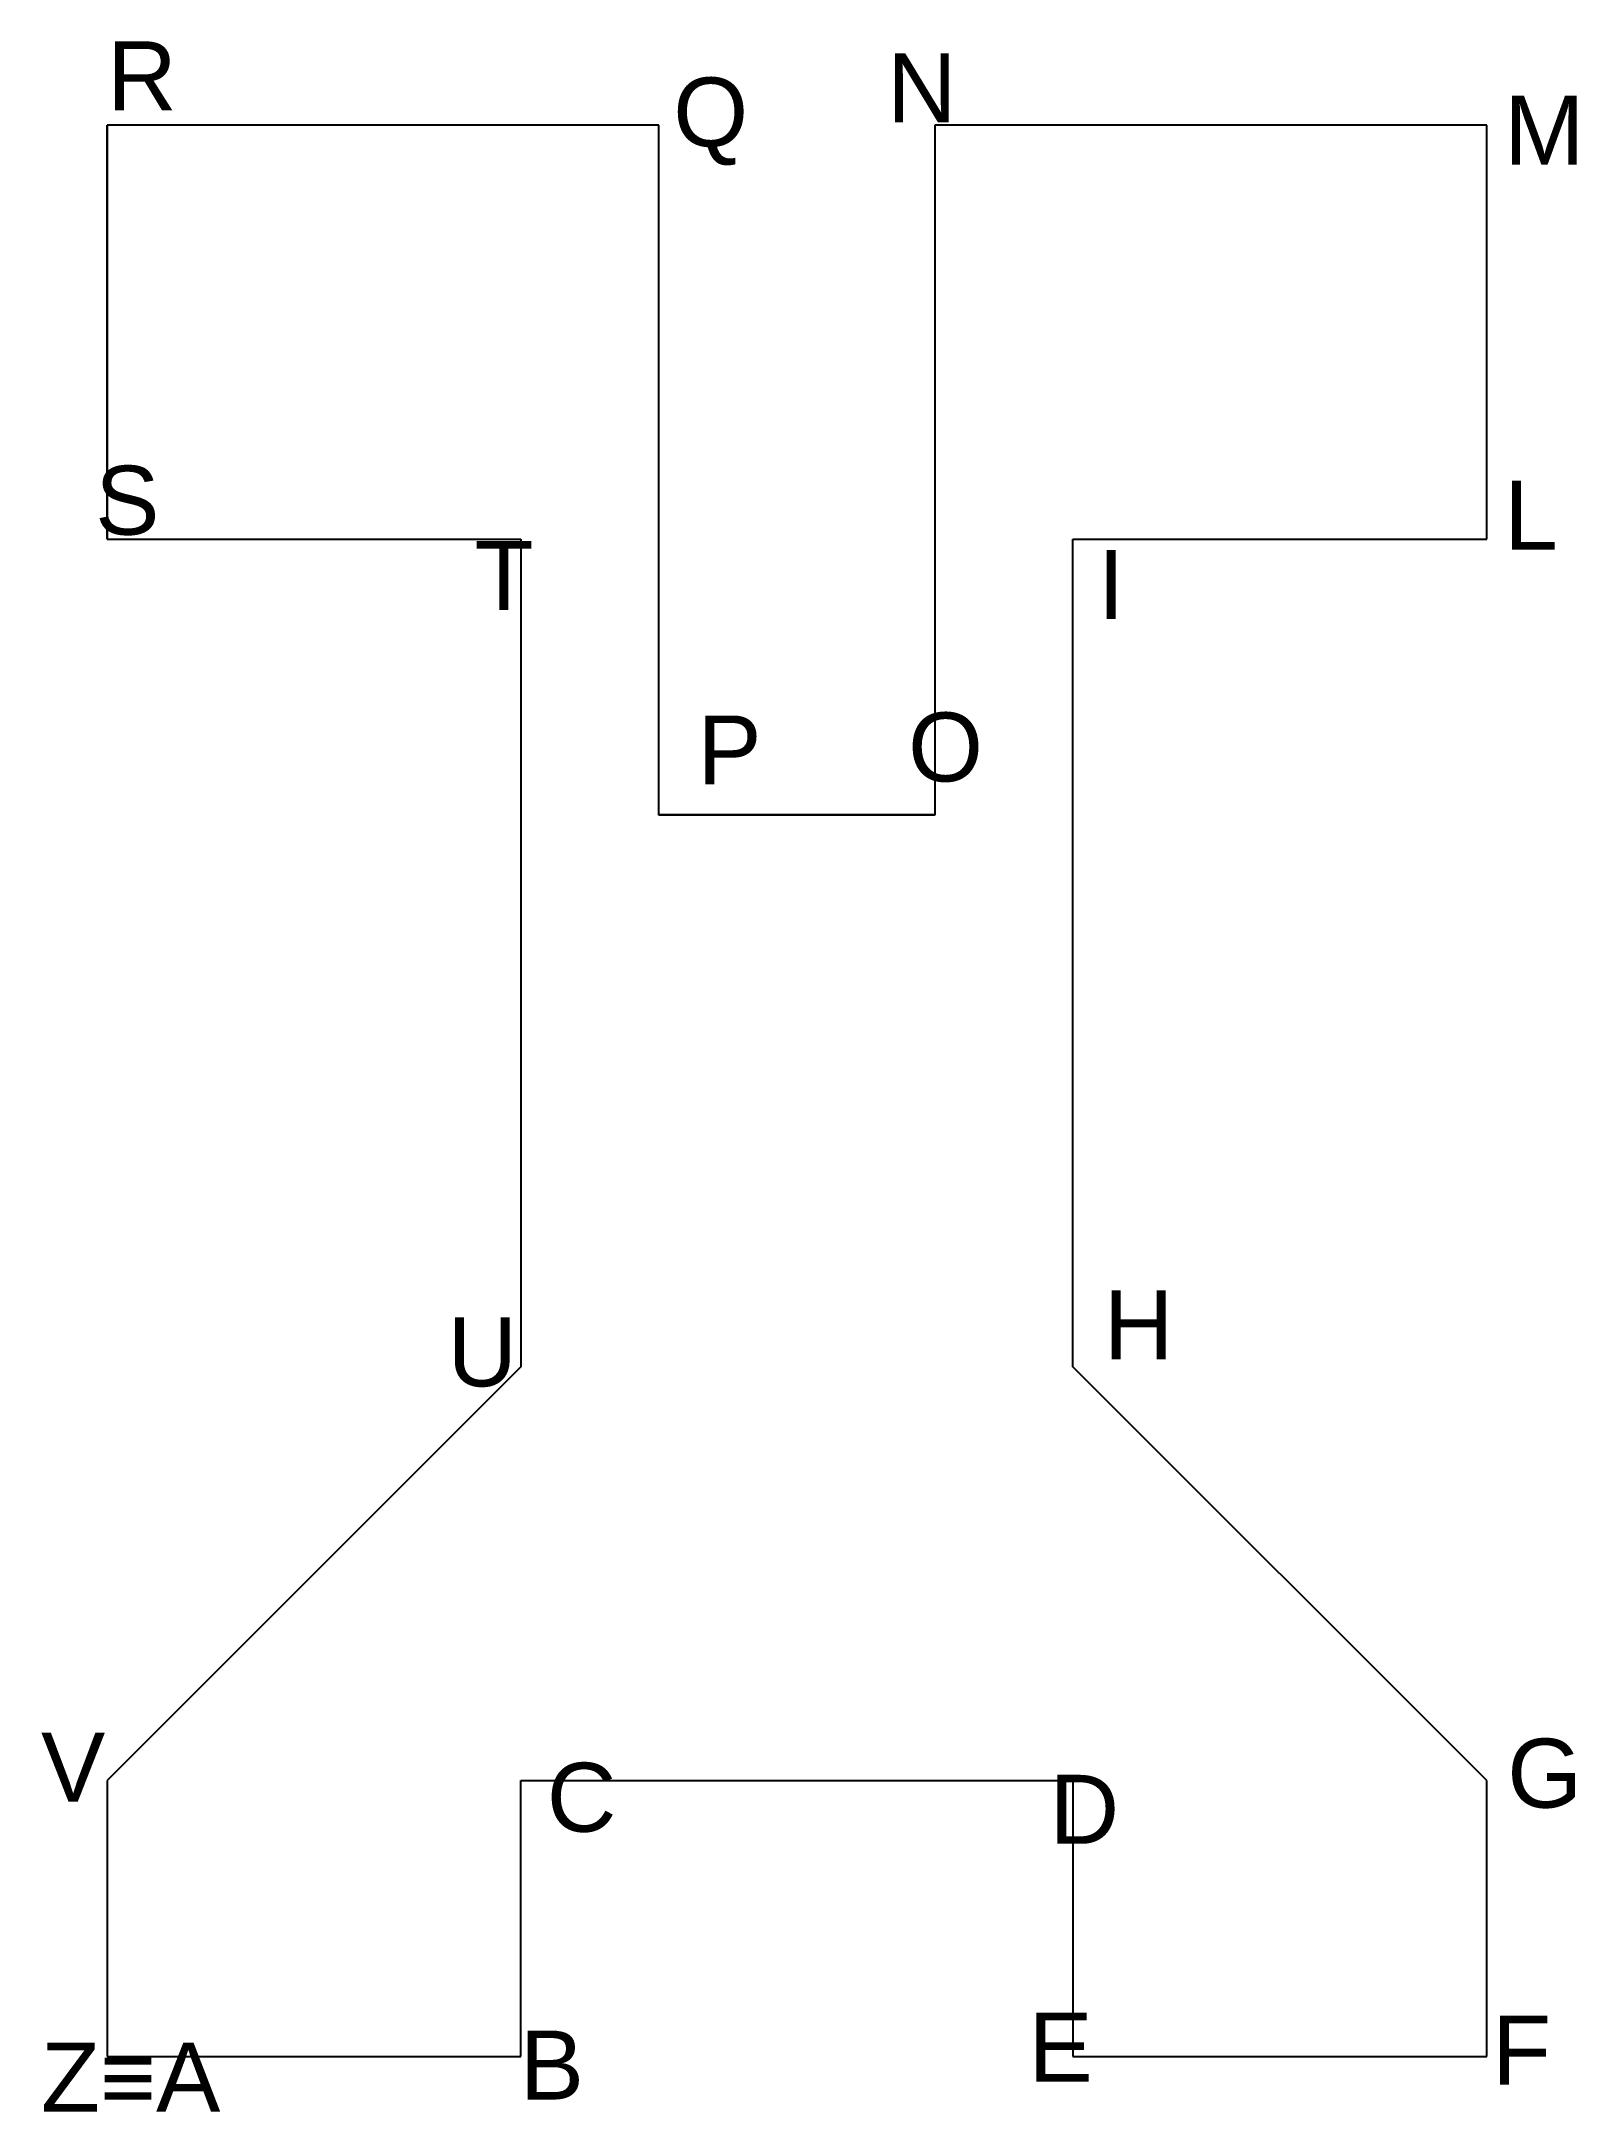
# Model space of a CAD drawing. Header units: millimetres. Extents: x 22.6 to 78.3, y 33 to 108.
import ezdxf

# ---------------------------------------------------------------- set-up
doc = ezdxf.new("R2010")
doc.units = ezdxf.units.MM
for name, color, linetype in [('coord cartesiane assolute', 7, 'Continuous'), ('coord cartesiane relative', 2, 'Continuous'), ('coord polari relative', 5, 'Continuous'), ('lettere', 1, 'Continuous')]:
    doc.layers.add(name, color=color, linetype=linetype)
doc.styles.get("Standard").update_dxf_attribs({"font": 'arial.ttf'})

msp = doc.modelspace()

# ---------------------------------------------------------------- linework, layer by layer
at = {"layer": 'coord cartesiane assolute'}
for p, q in [((45, 105), (25, 105)), ((25, 90), (25, 105)), ((45, 80), (45, 105)), ((75, 105), (55, 105)), ((55, 105), (55, 105)), ((55, 105), (55, 80)), ((75, 90), (75, 105)), ((25, 90), (40, 90)), ((40, 90), (40, 60)), ((60, 60), (60, 90)), ((60, 90), (75, 90)), ((55, 80), (45, 80)), ((40, 60), (25, 45)), ((75, 45), (60, 60)), ((25, 45), (25, 35)), ((40, 35), (40, 45)), ((40, 45), (60, 45)), ((60, 45), (60, 35)), ((75, 35), (75, 45)), ((25, 35), (40, 35)), ((60, 35), (75, 35))]:
    msp.add_line(p, q, dxfattribs=at)
at = {"layer": 'coord cartesiane relative'}
for p, q in [((45, 105), (25, 105)), ((25, 105), (25, 90)), ((45, 80), (45, 105)), ((75, 105), (55, 105)), ((55, 105), (55, 80)), ((75, 90), (75, 105)), ((25, 90), (40, 90)), ((40, 90), (40, 60)), ((60, 60), (60, 90)), ((60, 90), (75, 90)), ((55, 80), (45, 80)), ((40, 60), (25, 45)), ((75, 45), (60, 60)), ((25, 45), (25, 35)), ((40, 35), (40, 45)), ((40, 45), (60, 45)), ((60, 45), (60, 35)), ((75, 35), (75, 45)), ((25, 35), (40, 35)), ((60, 35), (75, 35))]:
    msp.add_line(p, q, dxfattribs=at)
at = {"layer": 'coord polari relative'}
for p, q in [((45.002, 104.998, -1), (25.002, 104.998, -1)), ((25.002, 104.998, -1), (25.002, 89.998, -1)), ((45.002, 79.998, -1), (45.002, 104.998, -1)), ((75.002, 104.998), (55.002, 104.998)), ((55.002, 104.998), (55.002, 104.998, -1)), ((55.002, 104.998, -1), (55.002, 79.998, -1)), ((75.002, 89.998), (75.002, 104.998)), ((25.002, 89.998, -1), (40.002, 89.998, -1)), ((40.002, 89.998, -1), (40.002, 59.998, -1)), ((60.002, 59.998), (60.002, 89.998)), ((60.002, 89.998), (75.002, 89.998)), ((55.002, 79.998, -1), (45.002, 79.998, -1)), ((40.002, 59.998, -1), (25.005, 45, -1)), ((75, 45), (60.002, 59.998)), ((25.005, 45, -1), (25.005, 35, -1)), ((40, 35), (40, 45)), ((40, 45), (60, 45)), ((60, 45), (60, 35)), ((75, 35), (75, 45)), ((25, 35), (40, 35)), ((60, 35), (75, 35))]:
    msp.add_line(p, q, dxfattribs=at)

# ---------------------------------------------------------------- texts
at = {"layer": 'lettere'}
for s, p in [('R', (25.008, 105.54)), ('N', (53.266, 105.103)), ('Q', (45.519, 104.231)), ('M', (75.631, 103.576)), ('S', (24.572, 90.159)), ('L', (75.631, 89.614)), ('T', (38.319, 87.432)), ('I', (60.903, 87.105)), ('P', (46.392, 81.105)), ('O', (54.029, 81.214)), ('H', (61.121, 60.27)), ('U', (37.337, 59.288)), ('V', (22.608, 44.235)), ('G', (75.741, 44.017)), ('C', (40.937, 43.144)), ('D', (59.157, 42.708)), ('E', (58.393, 34.09)), ('F', (75.195, 33.981)), ('Z≡A', (22.608, 32.999)), ('B', (39.955, 33.436))]:
    msp.add_text(s, height=2.5, dxfattribs=at).set_placement(p)

doc.saveas('drawing.dxf')
